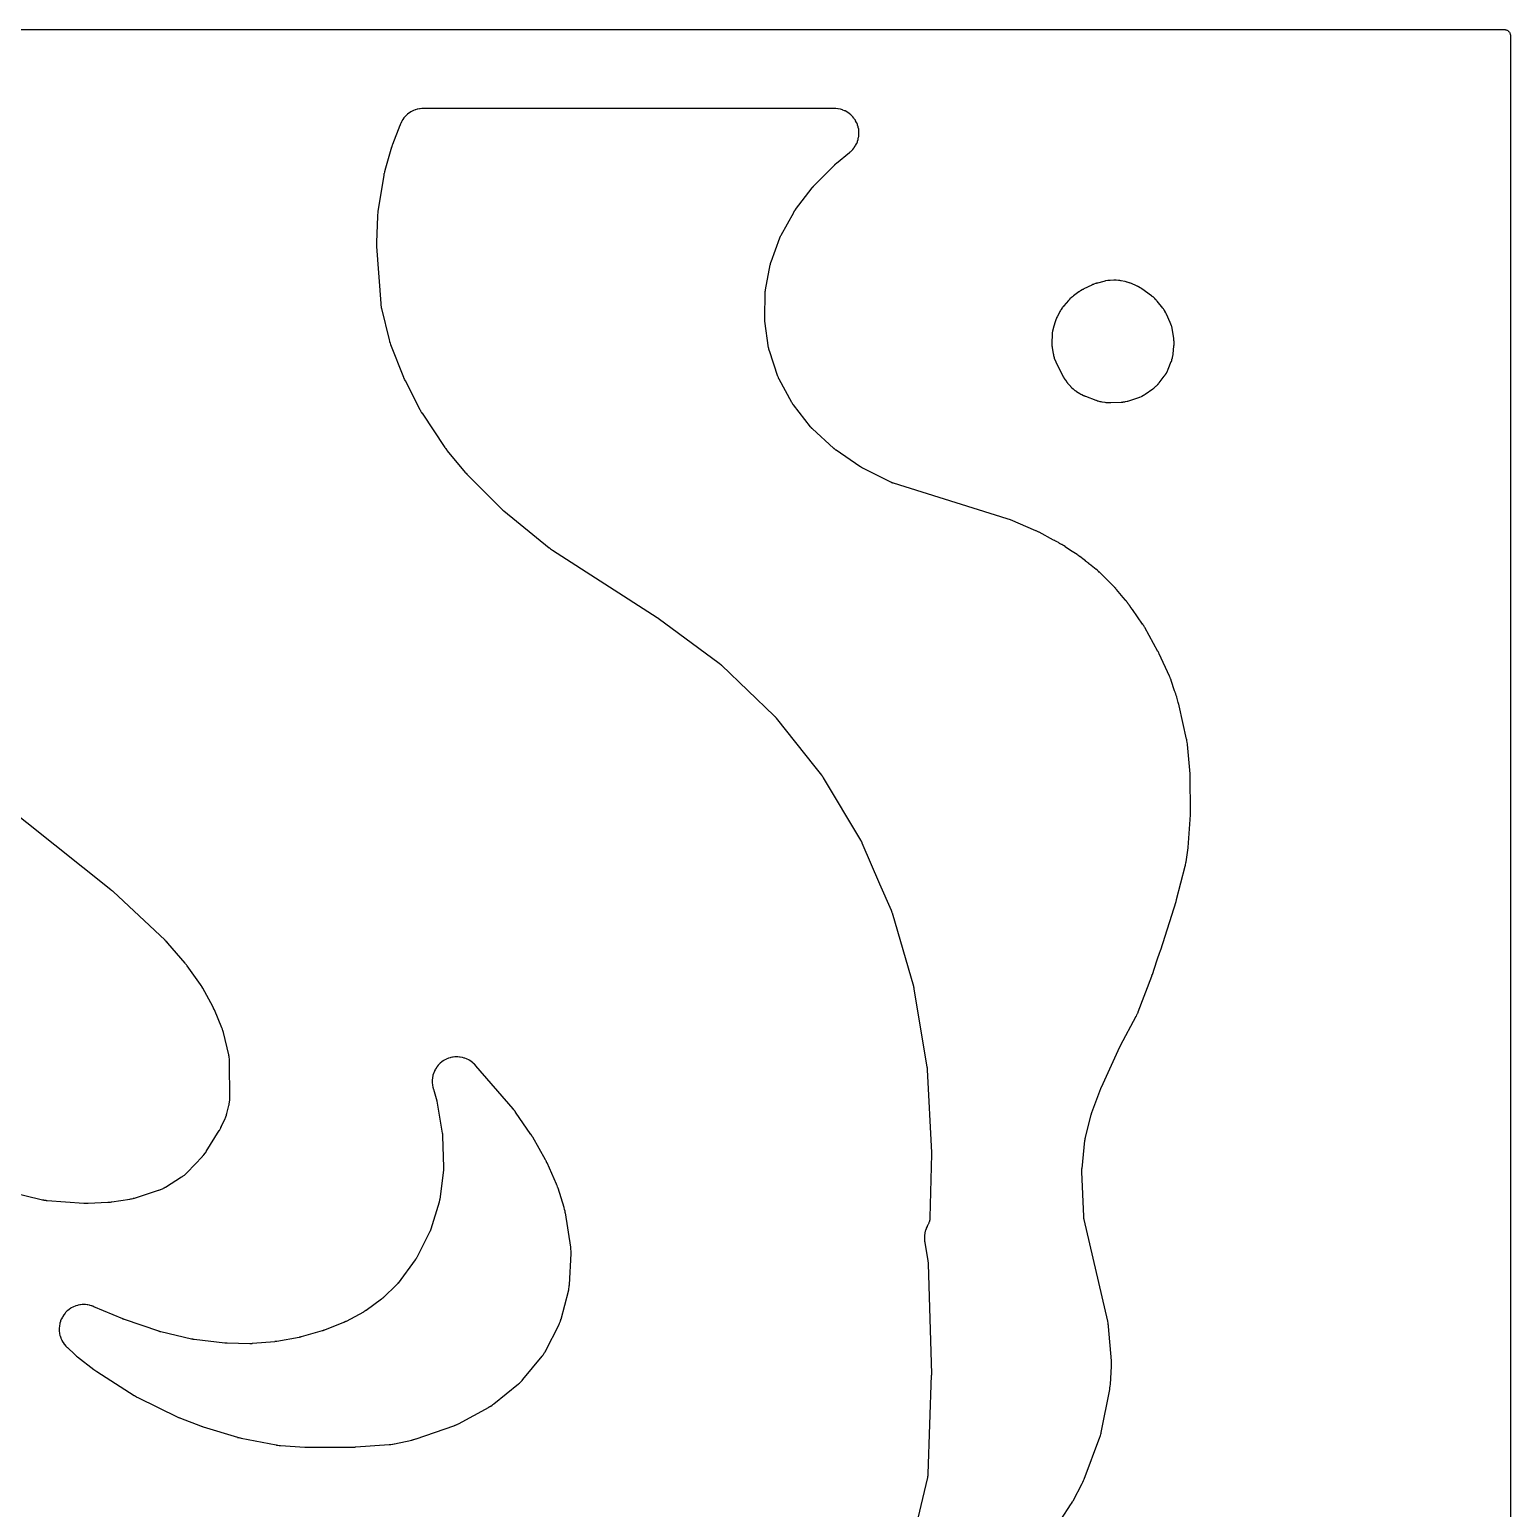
# Model space of a CAD drawing. Header units: millimetres. Extents: x 0 to 300, y 0 to 300.
# Drawn here: x 149.7 to 300, y 150 to 300.1 of the extents above; entities that cross this region are included whole.
import ezdxf

# ---------------------------------------------------------------- set-up
doc = ezdxf.new("R2010")
doc.units = ezdxf.units.MM
doc.layers.add('CUT', color=7, linetype='CONTINUOUS')

msp = doc.modelspace()

# ---------------------------------------------------------------- linework, layer by layer
at = {"layer": 'CUT'}
for points in [[(1.4375, 300.0625), (298.5266, 300.0625), (299.4119, 300.0625), (299.4853, 300.0589), (299.5435, 300.0503), (299.6005, 300.036), (299.6559, 300.0162), (299.7091, 299.991), (299.7595, 299.9608), (299.8068, 299.9257), (299.8503, 299.8863), (299.8898, 299.8427), (299.9249, 299.7954), (299.9551, 299.745), (299.9802, 299.6918), (300.0001, 299.6365), (300.0143, 299.5794), (300.023, 299.5212), (300.0266, 299.4478), (300.0266, 298.5625), (300.0266, 1.4375)], [(254.3849, 148.8399), (255.4506, 150.4505), (255.4584, 150.4626), (255.5081, 150.5418), (255.5156, 150.5541), (255.5756, 150.655), (255.5828, 150.6674), (255.6287, 150.7489), (255.6356, 150.7615), (256.5703, 152.5196), (256.5792, 152.537), (256.6352, 152.6512), (256.6435, 152.6689), (256.7091, 152.8144), (256.7168, 152.8324), (256.7653, 152.95), (256.7724, 152.9682), (258.364, 157.2204), (258.3682, 157.2319), (258.3946, 157.3073), (258.3986, 157.3189), (258.4136, 157.3646), (258.4208, 157.3881), (258.4643, 157.5417), (258.4705, 157.5655), (258.4817, 157.6122), (258.4845, 157.6242), (258.5015, 157.7022), (258.504, 157.7143), (259.3605, 162.0672), (259.3641, 162.0873), (259.3852, 162.2182), (259.3882, 162.2384), (259.4091, 162.4036), (259.4113, 162.4239), (259.4235, 162.556), (259.4251, 162.5763), (259.5333, 164.436), (259.5342, 164.4569), (259.5374, 164.5931), (259.5375, 164.6141), (259.5355, 164.7849), (259.5349, 164.8059), (259.5285, 164.942), (259.5272, 164.9629), (259.2415, 168.4558), (259.2393, 168.4777), (259.2224, 168.6197), (259.2194, 168.6415), (259.1917, 168.8186), (259.1879, 168.8403), (259.1607, 168.9806), (259.1561, 169.0022), (256.7638, 179.2984), (256.7615, 179.3087), (256.758, 179.3248), (256.7525, 179.3514), (256.7458, 179.3872), (256.7404, 179.4191), (256.7365, 179.4444), (256.7344, 179.4589), (256.7337, 179.4643), (256.73, 179.4959), (256.723, 179.5662), (256.7198, 179.6084), (256.7191, 179.6227), (256.7186, 179.6333), (256.5377, 184.1582), (256.5372, 184.1744), (256.5364, 184.2123), (256.5361, 184.2285), (256.5361, 184.2483), (256.5362, 184.2646), (256.5367, 184.3025), (256.5371, 184.3187), (256.5377, 184.3373), (256.5383, 184.3535), (256.5402, 184.3914), (256.5412, 184.4076), (256.5426, 184.4273), (256.5438, 184.4435), (256.5471, 184.4813), (256.5486, 184.4975), (256.8468, 187.3429), (256.8487, 187.3591), (256.8533, 187.3968), (256.8554, 187.4129), (256.8582, 187.4326), (256.8607, 187.4487), (256.8667, 187.4862), (256.8694, 187.5022), (256.8727, 187.5206), (256.8757, 187.5366), (256.883, 187.5738), (256.8863, 187.5898), (256.8905, 187.6092), (256.8941, 187.625), (256.9028, 187.662), (256.9067, 187.6778), (257.4783, 189.925), (257.4814, 189.9367), (257.4887, 189.9638), (257.4919, 189.9754), (257.4959, 189.9896), (257.4992, 190.0011), (257.5073, 190.0281), (257.5108, 190.0396), (257.5149, 190.0528), (257.5186, 190.0643), (257.5273, 190.091), (257.5311, 190.1024), (257.5359, 190.1164), (257.5399, 190.1277), (257.5493, 190.1542), (257.5534, 190.1655), (258.4575, 192.5953), (258.4599, 192.6017), (258.4656, 192.6168), (258.4681, 192.6232), (258.4741, 192.6386), (258.4772, 192.6464), (258.4837, 192.6625), (258.4871, 192.6709), (258.4904, 192.6787), (258.4981, 192.697), (258.5014, 192.7048), (258.5031, 192.7087), (258.5072, 192.7179), (258.5167, 192.7393), (258.5209, 192.7485), (260.4027, 196.8366), (260.405, 196.8415), (260.4103, 196.8529), (260.4125, 196.8575), (260.4179, 196.869), (260.4208, 196.875), (260.4276, 196.8889), (260.4305, 196.8949), (260.4339, 196.9017), (260.4368, 196.9077), (260.4438, 196.9216), (260.4464, 196.9267), (260.4522, 196.9379), (260.4605, 196.9537), (260.4641, 196.9607), (262.0547, 199.9388), (262.0636, 199.9561), (262.1193, 200.069), (262.1276, 200.0865), (262.1929, 200.2304), (262.2006, 200.2482), (262.2489, 200.3646), (262.2561, 200.3826), (263.6291, 204.0153), (263.6314, 204.0216), (263.6473, 204.0652), (263.6498, 204.072), (263.669, 204.1266), (263.6713, 204.1333), (263.686, 204.1766), (263.6883, 204.1837), (264.1414, 205.5786), (264.4938, 206.5492), (264.4958, 206.5547), (264.5093, 206.5931), (264.5114, 206.599), (264.5277, 206.647), (264.5297, 206.6529), (264.5422, 206.691), (264.5442, 206.6972), (266.0934, 211.5857), (266.0957, 211.5931), (266.1113, 211.6446), (266.1136, 211.6526), (266.1322, 211.7172), (266.1344, 211.725), (266.1484, 211.7763), (266.1506, 211.7847), (267.0207, 215.1637), (267.0209, 215.1642), (267.0343, 215.2164), (267.0381, 215.232), (267.0614, 215.3336), (267.0648, 215.3492), (267.0906, 215.4774), (267.0935, 215.4932), (267.1113, 215.5958), (267.1139, 215.6116), (267.2859, 216.7884), (267.2874, 216.7991), (267.2969, 216.8736), (267.2983, 216.8851), (267.3083, 216.9782), (267.3094, 216.9895), (267.316, 217.0632), (267.317, 217.0753), (267.5442, 220.3758), (267.5448, 220.3865), (267.5486, 220.4609), (267.5491, 220.4724), (267.552, 220.5652), (267.5523, 220.5765), (267.5532, 220.6499), (267.5532, 220.6619), (267.553, 220.6893), (267.5533, 220.7019), (267.5533, 220.7168), (267.5278, 224.2233), (267.5276, 224.2353), (267.5255, 224.3136), (267.525, 224.3256), (267.5203, 224.4238), (267.5196, 224.4359), (267.5144, 224.514), (267.5134, 224.526), (267.2508, 227.517), (267.2485, 227.5383), (267.2419, 227.5919), (267.2416, 227.5945), (267.2261, 227.7216), (267.2234, 227.7411), (267.1988, 227.8998), (267.1955, 227.9192), (267.1717, 228.045), (267.1678, 228.0642), (266.4123, 231.4499), (266.4092, 231.4634), (266.3875, 231.5508), (266.384, 231.5642), (266.3543, 231.6733), (266.3506, 231.6867), (266.3249, 231.773), (266.3208, 231.7862), (266.1955, 232.175), (266.1595, 232.3279), (266.1566, 232.3398), (266.1368, 232.417), (266.1336, 232.4289), (266.1207, 232.4751), (266.1136, 232.4986), (266.0646, 232.6502), (266.0566, 232.6734), (266.04, 232.7184), (266.0356, 232.7299), (266.0065, 232.8041), (266.0019, 232.8155), (265.9445, 232.9533), (265.5987, 234.0258), (265.5928, 234.043), (265.5531, 234.1545), (265.5468, 234.1715), (265.4927, 234.3098), (265.4858, 234.3267), (265.4394, 234.4355), (265.432, 234.4522), (264.3823, 236.7213), (264.3779, 236.7307), (264.3464, 236.7956), (264.3415, 236.8056), (264.3008, 236.8859), (264.2958, 236.8956), (264.2625, 236.9584), (264.2569, 236.9687), (262.9094, 239.3962), (262.9014, 239.41), (262.8488, 239.4992), (262.8405, 239.5128), (262.7714, 239.623), (262.7628, 239.6364), (262.7055, 239.7227), (262.6965, 239.7358), (261.6577, 241.2125), (261.6346, 241.2502), (261.6236, 241.2675), (261.5505, 241.3786), (261.5389, 241.3955), (261.4424, 241.5317), (261.4302, 241.5482), (261.3496, 241.654), (261.3369, 241.6701), (261.3283, 241.6807), (261.2419, 241.8036), (261.2315, 241.8178), (261.1629, 241.9095), (261.1522, 241.9234), (261.0627, 242.0359), (261.0516, 242.0495), (260.9777, 242.137), (260.9661, 242.1503), (260.7225, 242.4223), (260.052, 243.243), (260.0424, 243.2545), (259.9791, 243.3282), (259.9692, 243.3394), (259.8874, 243.4299), (259.8773, 243.4409), (259.8103, 243.5113), (259.7999, 243.522), (258.3515, 244.9726), (258.3381, 244.9856), (258.2497, 245.0688), (258.2359, 245.0814), (258.1217, 245.1823), (258.1076, 245.1945), (258.0141, 245.272), (257.9996, 245.2837), (257.296, 245.8316), (257.2563, 245.8672), (257.2428, 245.879), (257.1535, 245.9544), (257.1396, 245.9658), (257.0248, 246.057), (257.0106, 246.068), (256.917, 246.1379), (256.9024, 246.1484), (256.7684, 246.2424), (256.3155, 246.5951), (256.3048, 246.6032), (256.2351, 246.655), (256.2243, 246.6628), (256.1354, 246.7259), (256.1244, 246.7335), (256.0525, 246.7822), (256.0414, 246.7895), (255.3827, 247.2141), (254.8467, 247.59), (254.8323, 247.5997), (254.7382, 247.6618), (254.7235, 247.6711), (254.6032, 247.7455), (254.5883, 247.7544), (254.4907, 247.8109), (254.4755, 247.8194), (254.2766, 247.927), (254.2318, 247.9559), (254.2143, 247.9668), (254.099, 248.0356), (254.0811, 248.0459), (253.9335, 248.1272), (253.9153, 248.1368), (253.7955, 248.1975), (253.7769, 248.2066), (253.6563, 248.2626), (252.1926, 249.0544), (252.18, 249.061), (252.0977, 249.103), (252.0849, 249.1093), (251.9803, 249.1597), (251.9675, 249.1657), (251.8832, 249.2038), (251.8702, 249.2095), (249.2935, 250.302), (249.2798, 250.3076), (249.1902, 250.343), (249.1764, 250.3483), (249.063, 250.3899), (249.049, 250.3948), (248.9579, 250.4258), (248.9438, 250.4303), (237.4176, 254.0248), (237.4089, 254.0275), (237.3954, 254.0319), (237.3732, 254.0394), (237.3436, 254.0498), (237.3175, 254.0595), (237.2968, 254.0675), (237.285, 254.0721), (237.2807, 254.0739), (237.2554, 254.0845), (237.1996, 254.109), (237.1665, 254.1244), (237.1554, 254.1298), (237.1472, 254.1339), (234.2874, 255.5674), (234.2739, 255.5743), (234.2425, 255.5907), (234.2291, 255.5979), (234.2128, 255.6067), (234.1995, 255.6141), (234.1687, 255.6316), (234.1555, 255.6392), (234.1405, 255.648), (234.1275, 255.6558), (234.0973, 255.6743), (234.0844, 255.6823), (234.0688, 255.6923), (234.056, 255.7005), (234.0264, 255.72), (234.0138, 255.7285), (231.5824, 257.3908), (231.5694, 257.3999), (231.5392, 257.4213), (231.5263, 257.4306), (231.5107, 257.4421), (231.498, 257.4516), (231.4686, 257.4741), (231.4561, 257.4838), (231.4419, 257.4951), (231.4295, 257.5051), (231.4009, 257.5286), (231.3887, 257.5388), (231.374, 257.5513), (231.362, 257.5617), (231.3343, 257.5862), (231.3225, 257.5968), (229.1946, 259.5426), (229.1877, 259.5489), (229.1772, 259.5588), (229.1599, 259.5753), (229.1371, 259.5978), (229.1171, 259.6181), (229.1016, 259.6344), (229.0927, 259.6438), (229.0895, 259.6474), (229.0708, 259.6682), (229.03, 259.7151), (229.0061, 259.7437), (228.9982, 259.7535), (228.9924, 259.7608), (227.2504, 261.9853), (227.2446, 261.9927), (227.2357, 262.0043), (227.2214, 262.0236), (227.2024, 262.0497), (227.186, 262.0732), (227.1732, 262.092), (227.166, 262.1029), (227.1633, 262.1069), (227.1482, 262.1307), (227.1155, 262.1841), (227.0966, 262.2165), (227.0904, 262.2276), (227.0859, 262.2359), (225.8104, 264.5849), (225.8057, 264.5935), (225.7986, 264.607), (225.7872, 264.6294), (225.7722, 264.6597), (225.7594, 264.6868), (225.7496, 264.7085), (225.744, 264.7209), (225.742, 264.7256), (225.7307, 264.7528), (225.7066, 264.8137), (225.6929, 264.8505), (225.6886, 264.8631), (225.6854, 264.8724), (224.8204, 267.4582), (224.8172, 267.468), (224.8122, 267.4832), (224.8045, 267.5085), (224.7946, 267.5426), (224.7864, 267.573), (224.7803, 267.5972), (224.7769, 267.6111), (224.7757, 267.6163), (224.7691, 267.6465), (224.7557, 267.714), (224.7485, 267.7547), (224.7465, 267.7685), (224.745, 267.7787), (224.367, 270.4726), (224.3661, 270.4797), (224.3639, 270.4965), (224.3635, 270.4996), (224.3599, 270.5321), (224.3539, 270.5974), (224.3522, 270.6199), (224.3509, 270.6511), (224.3492, 270.734), (224.3491, 270.7696), (224.398, 273.3668), (224.3982, 273.3764), (224.3987, 273.3915), (224.3997, 273.4162), (224.4016, 273.4488), (224.4037, 273.4778), (224.4058, 273.5011), (224.4071, 273.5143), (224.4076, 273.5192), (224.411, 273.5478), (224.4197, 273.6111), (224.4257, 273.649), (224.428, 273.6618), (224.4298, 273.6712), (224.9149, 276.2021), (224.9163, 276.2092), (224.9196, 276.2257), (224.9202, 276.2288), (224.9274, 276.2607), (224.9428, 276.3244), (224.9484, 276.3462), (224.9573, 276.3762), (224.9824, 276.4551), (224.9938, 276.4887), (225.8782, 278.9309), (225.8808, 278.9378), (225.8868, 278.9539), (225.8879, 278.9569), (225.9, 278.9875), (225.9256, 279.0487), (225.9347, 279.0695), (225.9483, 279.098), (225.9861, 279.1728), (226.0029, 279.2045), (227.2848, 281.5101), (227.2928, 281.5243), (227.3119, 281.5573), (227.3202, 281.5713), (227.3304, 281.5881), (227.3389, 281.6018), (227.359, 281.6338), (227.3677, 281.6474), (227.3779, 281.663), (227.3869, 281.6765), (227.4082, 281.7078), (227.4175, 281.7211), (227.4289, 281.7372), (227.4384, 281.7504), (227.4608, 281.7809), (227.4705, 281.7939), (229.1534, 283.9996), (229.1623, 284.011), (229.1831, 284.0374), (229.1921, 284.0487), (229.2033, 284.0623), (229.2125, 284.0734), (229.2341, 284.0992), (229.2435, 284.1101), (229.2544, 284.1226), (229.2639, 284.1334), (229.2864, 284.1585), (229.2962, 284.1691), (229.3081, 284.182), (229.318, 284.1925), (229.3413, 284.2168), (229.3514, 284.2272), (231.4476, 286.3461), (231.4562, 286.3546), (231.4762, 286.3743), (231.4849, 286.3827), (231.4955, 286.3929), (231.5043, 286.4012), (231.5249, 286.4204), (231.5338, 286.4286), (231.5441, 286.4379), (231.5531, 286.446), (231.5742, 286.4646), (231.5833, 286.4726), (231.5944, 286.4822), (231.6036, 286.49), (231.6252, 286.5081), (231.6345, 286.5157), (232.9456, 287.5835), (232.9569, 287.593), (233.0297, 287.6553), (233.0408, 287.665), (233.0836, 287.7035), (233.105, 287.7238), (233.2392, 287.857), (233.2789, 287.9005), (233.3977, 288.0442), (233.433, 288.0915), (233.5371, 288.2461), (233.5676, 288.2966), (233.656, 288.4608), (233.6813, 288.514), (233.7532, 288.686), (233.7732, 288.7415), (233.8278, 288.9197), (233.8423, 288.9769), (233.8792, 289.1597), (233.888, 289.218), (233.9067, 289.4035), (233.9098, 289.4624), (233.9102, 289.6488), (233.9075, 289.7077), (233.8896, 289.8933), (233.8811, 289.9516), (233.8451, 290.1345), (233.8309, 290.1918), (233.7771, 290.3703), (233.7574, 290.4258), (233.6863, 290.5982), (233.6612, 290.6516), (233.5736, 290.8161), (233.5433, 290.8668), (233.44, 291.0219), (233.4049, 291.0693), (233.2869, 291.2136), (233.2473, 291.2574), (233.1156, 291.3893), (233.072, 291.429), (232.928, 291.5474), (232.8807, 291.5826), (232.7258, 291.6863), (232.6752, 291.7167), (232.5108, 291.8047), (232.4576, 291.8299), (232.2854, 291.9014), (232.2298, 291.9213), (232.0515, 291.9755), (231.9943, 291.9898), (231.8114, 292.0262), (231.7531, 292.0349), (231.565, 292.0535), (231.5356, 292.0556), (231.4781, 292.0585), (231.4633, 292.059), (231.3675, 292.0614), (231.3528, 292.0615), (189.7582, 292.0615), (189.744, 292.0614), (189.652, 292.0592), (189.6378, 292.0587), (189.5826, 292.0561), (189.5543, 292.0541), (189.3736, 292.037), (189.3175, 292.029), (189.1416, 291.9953), (189.0865, 291.9821), (188.9146, 291.932), (188.861, 291.9137), (188.6946, 291.8476), (188.643, 291.8243), (188.4835, 291.7428), (188.4343, 291.7147), (188.2832, 291.6186), (188.2369, 291.5859), (188.0956, 291.476), (188.0525, 291.4392), (187.9222, 291.3164), (187.8828, 291.2756), (187.7646, 291.1411), (187.7293, 291.0968), (187.6243, 290.9518), (187.5933, 290.9044), (187.5024, 290.75), (187.476, 290.6999), (187.3991, 290.5355), (187.3877, 290.5095), (187.3653, 290.455), (187.3608, 290.4438), (187.3324, 290.3707), (187.3282, 290.3594), (187.3241, 290.3482), (187.3214, 290.3409), (187.315, 290.324), (187.3123, 290.3168), (186.5799, 288.4137), (186.5759, 288.4032), (186.5491, 288.3293), (186.5451, 288.3179), (186.5135, 288.2252), (186.5098, 288.214), (186.4863, 288.1402), (186.4825, 288.1281), (185.7842, 285.766), (185.779, 285.7473), (185.7473, 285.6259), (185.7427, 285.6071), (185.7079, 285.4536), (185.7039, 285.4347), (185.6801, 285.3114), (185.6768, 285.2924), (185.0873, 281.608), (185.0847, 281.5898), (185.0694, 281.4713), (185.0673, 281.453), (185.0528, 281.3038), (185.0513, 281.2855), (185.0433, 281.1662), (185.0424, 281.1479), (184.9456, 278.4662), (184.9453, 278.45), (184.9443, 278.3451), (184.9444, 278.329), (184.9467, 278.1973), (184.9472, 278.1812), (184.9519, 278.0764), (184.9528, 278.0603), (185.3675, 272.276), (185.3686, 272.2636), (185.3761, 272.1827), (185.3773, 272.1702), (185.3829, 272.1217), (185.3862, 272.0969), (185.4113, 271.9364), (185.4156, 271.9118), (185.4252, 271.8639), (185.4277, 271.8516), (185.4453, 271.7723), (185.4481, 271.7601), (186.2176, 268.592), (186.2228, 268.5719), (186.2593, 268.4418), (186.2652, 268.4218), (186.3165, 268.2602), (186.3232, 268.2405), (186.3686, 268.1132), (186.3759, 268.0938), (187.6857, 264.7849), (187.6912, 264.7715), (187.7282, 264.6844), (187.734, 264.6711), (187.783, 264.5629), (187.7892, 264.5497), (187.8303, 264.4645), (187.8368, 264.4515), (189.3512, 261.4993), (189.3592, 261.4842), (189.4128, 261.3868), (189.4212, 261.3719), (189.4919, 261.2516), (189.5007, 261.237), (189.5597, 261.1428), (189.569, 261.1284), (191.8867, 257.6519), (191.8957, 257.6389), (191.9551, 257.5547), (191.9644, 257.5419), (192.0417, 257.4382), (192.0513, 257.4256), (192.1151, 257.3447), (192.125, 257.3324), (193.9559, 255.1307), (193.9648, 255.1202), (194.0235, 255.0528), (194.0327, 255.0425), (194.1083, 254.9596), (194.1177, 254.9495), (194.1795, 254.8849), (194.1891, 254.8751), (197.5822, 251.482), (197.5932, 251.4713), (197.6655, 251.4026), (197.6767, 251.3922), (197.7697, 251.3083), (197.7812, 251.2982), (197.857, 251.2332), (197.8687, 251.2234), (202.4747, 247.4754), (202.4878, 247.465), (202.5741, 247.3987), (202.5876, 247.3886), (202.6982, 247.3084), (202.7119, 247.2988), (202.8018, 247.2374), (202.8157, 247.2281), (213.419, 240.4111), (213.424, 240.4078), (213.4356, 240.4003), (213.4406, 240.397), (213.4525, 240.3892), (213.4585, 240.3851), (213.4727, 240.3756), (213.4787, 240.3715), (213.4857, 240.3667), (213.4917, 240.3626), (213.5057, 240.3528), (213.5117, 240.3486), (213.5147, 240.3464), (213.5217, 240.3414), (213.5381, 240.3295), (213.5451, 240.3244), (219.719, 235.7626), (219.7305, 235.7539), (219.7574, 235.7334), (219.7688, 235.7245), (219.7826, 235.7136), (219.7938, 235.7046), (219.8199, 235.6833), (219.831, 235.6741), (219.8437, 235.6634), (219.8547, 235.654), (219.8801, 235.6318), (219.8909, 235.6222), (219.904, 235.6105), (219.9147, 235.6007), (219.9394, 235.5778), (219.9499, 235.5678), (225.3081, 230.4258), (225.3191, 230.4152), (225.3444, 230.3901), (225.3551, 230.3792), (225.3681, 230.3659), (225.3786, 230.3549), (225.4031, 230.3289), (225.4134, 230.3177), (225.4252, 230.3048), (225.4354, 230.2934), (225.4589, 230.2666), (225.4689, 230.2551), (225.481, 230.2409), (225.4907, 230.2291), (225.5133, 230.2016), (225.5229, 230.1897), (229.4413, 225.2465), (230.1104, 224.4024), (230.1195, 224.3908), (230.1404, 224.3634), (230.1493, 224.3515), (230.1601, 224.337), (230.1688, 224.3251), (230.1889, 224.297), (230.1974, 224.2849), (230.207, 224.271), (230.2153, 224.2587), (230.2345, 224.23), (230.2426, 224.2176), (230.2523, 224.2025), (230.2602, 224.19), (230.2784, 224.1606), (230.2861, 224.148), (234.0763, 217.8074), (234.0837, 217.7948), (234.1008, 217.7651), (234.1081, 217.7523), (234.1168, 217.7366), (234.1238, 217.7237), (234.1399, 217.6934), (234.1467, 217.6804), (234.1544, 217.6654), (234.161, 217.6523), (234.1761, 217.6215), (234.1825, 217.6083), (234.1902, 217.592), (234.1963, 217.5787), (234.2104, 217.5475), (234.2164, 217.534), (236.0119, 213.3818), (237.173, 210.6968), (237.1785, 210.6838), (237.1911, 210.6535), (237.1964, 210.6404), (237.2027, 210.6244), (237.2078, 210.6113), (237.2194, 210.5805), (237.2243, 210.5673), (237.2297, 210.5521), (237.2344, 210.5388), (237.245, 210.5077), (237.2495, 210.4943), (237.2548, 210.478), (237.2591, 210.4646), (237.2687, 210.4332), (237.2728, 210.4197), (239.4346, 202.9833), (239.4383, 202.9705), (239.4465, 202.9405), (239.4499, 202.9277), (239.454, 202.912), (239.4572, 202.8991), (239.4646, 202.8689), (239.4676, 202.8559), (239.471, 202.841), (239.4739, 202.828), (239.4803, 202.7976), (239.483, 202.7846), (239.4861, 202.7687), (239.4886, 202.7556), (239.4941, 202.7251), (239.4964, 202.7119), (240.8133, 194.7845), (240.8153, 194.7718), (240.8198, 194.7424), (240.8216, 194.7297), (240.8238, 194.7143), (240.8254, 194.7016), (240.829, 194.672), (240.8305, 194.6594), (240.8321, 194.6448), (240.8334, 194.632), (240.8361, 194.6024), (240.8373, 194.5896), (240.8385, 194.5741), (240.8394, 194.5614), (240.8414, 194.5316), (240.8421, 194.5189), (241.2714, 186.1214), (241.2717, 186.1145), (241.2724, 186.0983), (241.2727, 186.0913), (241.2733, 186.0747), (241.2735, 186.0662), (241.274, 186.0463), (241.2742, 186.0377), (241.2744, 186.0279), (241.2745, 186.0193), (241.2746, 185.9994), (241.2747, 185.9908), (241.2746, 185.9865), (241.2746, 185.9763), (241.2742, 185.9527), (241.274, 185.9426), (241.114, 179.5088), (241.1137, 179.4963), (241.1125, 179.4672), (241.112, 179.4556), (241.1089, 179.4148), (241.1015, 179.3399), (241.0897, 179.2586), (241.0794, 179.2048), (241.0603, 179.1249), (241.0451, 179.0723), (241.0187, 178.9945), (240.9988, 178.9436), (240.9655, 178.8685), (240.9318, 178.8011), (240.9126, 178.7648), (240.8741, 178.6959), (240.867, 178.6828), (240.8398, 178.6311), (240.8265, 178.6042), (240.7458, 178.4303), (240.7233, 178.3748), (240.6612, 178.1962), (240.6444, 178.1388), (240.6003, 177.9549), (240.5893, 177.896), (240.5638, 177.7086), (240.5587, 177.649), (240.552, 177.46), (240.5529, 177.4002), (240.5652, 177.2088), (240.5679, 177.179), (240.5745, 177.121), (240.5764, 177.1061), (240.5899, 177.0098), (240.5921, 176.995), (240.9, 175.1347), (240.9024, 175.1197), (240.9076, 175.0847), (240.9097, 175.0696), (240.9121, 175.0513), (240.9139, 175.0362), (240.9179, 175.0011), (240.9195, 174.986), (240.9212, 174.9687), (240.9226, 174.9536), (240.9254, 174.9183), (240.9265, 174.9031), (240.9276, 174.8847), (240.9284, 174.8695), (240.9301, 174.8342), (240.9306, 174.819), (241.256, 163.6622), (241.2562, 163.6563), (241.2565, 163.6426), (241.2566, 163.6368), (241.2568, 163.6227), (241.2569, 163.6155), (241.257, 163.5987), (241.2571, 163.5914), (241.2571, 163.5831), (241.257, 163.5759), (241.2569, 163.559), (241.2568, 163.5517), (241.2567, 163.5481), (241.2566, 163.5395), (241.2561, 163.5195), (241.2558, 163.511), (240.9043, 153.494), (240.9039, 153.483), (240.9031, 153.466), (240.9013, 153.4381), (240.8984, 153.4007), (240.8951, 153.3675), (240.8921, 153.3412), (240.8902, 153.3262), (240.8895, 153.3206), (240.8846, 153.2882), (240.8723, 153.2163), (240.864, 153.1734), (240.8608, 153.159), (240.8584, 153.1484), (239.3937, 146.876)], [(147.3252, 182.2167), (151.0284, 181.3246), (151.0403, 181.3218), (151.1181, 181.3047), (151.1301, 181.3022), (151.1771, 181.2929), (151.2012, 181.2887), (151.3585, 181.2641), (151.3828, 181.2609), (151.4303, 181.2554), (151.4425, 181.2541), (151.5218, 181.2467), (151.534, 181.2457), (155.2317, 180.9751), (155.2493, 180.9741), (155.3642, 180.9691), (155.3819, 180.9686), (155.5261, 180.9665), (155.5438, 180.9666), (155.6587, 180.9683), (155.6764, 180.9689), (157.6621, 181.058), (157.6783, 181.059), (157.7833, 181.0666), (157.7995, 181.0679), (157.9311, 181.081), (157.9472, 181.0828), (158.0517, 181.096), (158.0677, 181.0983), (159.9062, 181.3817), (159.9173, 181.3835), (159.9949, 181.397), (160.0064, 181.3991), (160.057, 181.4089), (160.0813, 181.4141), (160.2321, 181.4499), (160.2552, 181.4558), (160.2952, 181.467), (160.306, 181.4701), (160.3805, 181.4925), (160.3926, 181.4962), (162.8205, 182.2804), (162.8378, 182.2863), (162.9497, 182.3262), (162.9668, 182.3326), (163.0331, 182.3586), (163.0667, 182.3729), (163.282, 182.4728), (163.3147, 182.4892), (163.3774, 182.523), (163.3933, 182.5319), (163.496, 182.5915), (163.5117, 182.6009), (165.1672, 183.6299), (165.1779, 183.6367), (165.2472, 183.6819), (165.2578, 183.6889), (165.299, 183.717), (165.3197, 183.7318), (165.4505, 183.8294), (165.49, 183.8615), (165.6121, 183.9699), (165.6308, 183.9872), (165.6666, 184.0218), (165.6756, 184.0307), (165.7339, 184.0895), (165.7428, 184.0986), (167.2788, 185.7146), (167.2892, 185.7259), (167.3558, 185.7997), (167.3659, 185.8111), (167.4048, 185.8565), (167.4242, 185.8802), (167.5457, 186.0375), (167.5638, 186.0622), (167.5979, 186.1112), (167.6065, 186.1239), (167.6611, 186.207), (167.6693, 186.2199), (168.9885, 188.3429), (168.9984, 188.3595), (169.0613, 188.4682), (169.0706, 188.4851), (169.145, 188.6241), (169.1539, 188.6412), (169.2096, 188.7538), (169.2179, 188.7713), (169.5733, 189.5521), (169.5786, 189.5642), (169.6125, 189.6433), (169.6176, 189.6555), (169.6369, 189.7034), (169.6462, 189.7282), (169.7034, 189.8904), (169.7117, 189.9155), (169.7267, 189.965), (169.7304, 189.9777), (169.7535, 190.0605), (169.757, 190.0733), (169.9602, 190.867), (169.9633, 190.8794), (169.9822, 190.9605), (169.985, 190.973), (169.9953, 191.0219), (170.0001, 191.0471), (170.0271, 191.209), (170.0333, 191.2598), (170.0464, 191.4234), (170.0479, 191.449), (170.0498, 191.499), (170.0502, 191.5118), (170.0515, 191.595), (170.0515, 191.6078), (170.0315, 195.3288), (170.0311, 195.346), (170.0273, 195.4578), (170.0265, 195.4749), (170.0223, 195.5419), (170.0191, 195.5762), (169.9924, 195.798), (169.9873, 195.832), (169.9754, 195.8981), (169.9721, 195.915), (169.9492, 196.0244), (169.9455, 196.0412), (169.4066, 198.2938), (169.4037, 198.3057), (169.3836, 198.3826), (169.3804, 198.3944), (169.3674, 198.4405), (169.3602, 198.4639), (169.3108, 198.615), (169.3027, 198.6381), (169.2859, 198.6829), (169.2815, 198.6943), (169.2522, 198.7683), (169.2476, 198.7796), (168.4847, 200.5942), (168.4787, 200.608), (168.4384, 200.6976), (168.432, 200.7113), (168.3785, 200.8224), (168.3718, 200.8359), (168.327, 200.9233), (168.32, 200.9367), (167.3128, 202.7859), (167.3037, 202.8019), (167.2431, 202.9056), (167.2335, 202.9214), (167.1534, 203.049), (167.1433, 203.0645), (167.0764, 203.1642), (167.0659, 203.1794), (165.7129, 205.0669), (165.7052, 205.0774), (165.6543, 205.1452), (165.6464, 205.1555), (165.5807, 205.2392), (165.5726, 205.2494), (165.5188, 205.3149), (165.5104, 205.3249), (163.7692, 207.3553), (163.7583, 207.3677), (163.6863, 207.4472), (163.675, 207.4593), (163.5818, 207.5566), (163.5702, 207.5683), (163.4939, 207.6438), (163.482, 207.6552), (158.2102, 212.5847), (158.2019, 212.5924), (158.1436, 212.6448), (158.1345, 212.6528), (158.0606, 212.7168), (158.0516, 212.7244), (157.9921, 212.7738), (157.9823, 212.7818), (140.8869, 226.382)]]:
    msp.add_lwpolyline(points, dxfattribs=at)
for points in [[(253.5001, 267.9806), (253.5026, 267.9506), (253.509, 267.8923), (253.5108, 267.8773), (253.5239, 267.7805), (253.5261, 267.7656), (253.6179, 267.194), (253.6205, 267.179), (253.6387, 267.0816), (253.6417, 267.0666), (253.6541, 267.0084), (253.6612, 266.9788), (253.7116, 266.79), (253.7303, 266.732), (253.7996, 266.5493), (253.8112, 266.521), (253.8351, 266.4665), (253.8414, 266.4526), (253.8835, 266.3629), (253.8901, 266.3492), (254.6502, 264.8311), (254.6562, 264.8194), (254.6961, 264.7439), (254.7024, 264.7324), (254.7274, 264.6875), (254.7407, 264.6649), (254.829, 264.5214), (254.8584, 264.4779), (254.9589, 264.3427), (254.9751, 264.322), (255.0075, 264.2822), (255.0159, 264.2721), (255.0712, 264.2071), (255.0799, 264.1971), (255.3689, 263.8722), (255.3784, 263.8618), (255.4409, 263.7948), (255.4506, 263.7846), (255.4891, 263.7452), (255.5093, 263.7256), (255.6414, 263.6024), (255.6844, 263.566), (255.8276, 263.4559), (255.8503, 263.4392), (255.8955, 263.4077), (255.9071, 263.3998), (255.9835, 263.3492), (255.9953, 263.3415), (256.3245, 263.1342), (256.3375, 263.1263), (256.4225, 263.0757), (256.4357, 263.0681), (256.4875, 263.0391), (256.5144, 263.0249), (256.6915, 262.937), (256.7191, 262.9242), (256.7736, 262.9005), (256.7876, 262.8946), (256.8793, 262.8575), (256.8935, 262.852), (257.9597, 262.4519), (257.9743, 262.4466), (258.069, 262.4138), (258.0836, 262.409), (258.141, 262.3907), (258.1706, 262.3822), (258.3644, 262.3314), (258.3945, 262.3243), (258.4534, 262.3121), (258.4686, 262.3091), (258.5672, 262.2913), (258.5824, 262.2887), (258.8555, 262.2465), (258.8701, 262.2444), (258.9653, 262.2321), (258.9799, 262.2304), (259.0373, 262.2244), (259.0667, 262.2221), (259.2582, 262.2115), (259.2877, 262.2106), (259.3453, 262.2103), (259.3601, 262.2104), (259.456, 262.2122), (259.4708, 262.2127), (260.5238, 262.2585), (260.5376, 262.2592), (260.6269, 262.2652), (260.6406, 262.2662), (260.6942, 262.271), (260.7216, 262.2741), (260.8966, 262.2979), (260.9508, 262.3079), (261.1228, 262.3476), (261.1495, 262.3545), (261.2013, 262.369), (261.2145, 262.3728), (261.3002, 262.399), (261.3133, 262.4031), (262.2149, 262.7009), (262.2286, 262.7056), (262.3171, 262.7372), (262.3307, 262.7423), (262.3834, 262.7625), (262.4102, 262.7736), (262.5798, 262.8484), (262.6316, 262.8743), (262.7932, 262.9651), (262.8181, 262.9799), (262.866, 263.0099), (262.8781, 263.0177), (262.9565, 263.0696), (262.9685, 263.0777), (263.7376, 263.6133), (263.7497, 263.622), (263.8282, 263.6796), (263.8401, 263.6886), (263.8864, 263.7244), (263.9096, 263.7433), (264.0553, 263.8681), (264.0988, 263.9092), (264.2314, 264.0479), (264.2515, 264.0701), (264.2898, 264.1143), (264.2994, 264.1258), (264.3612, 264.2009), (264.3706, 264.2126), (264.8946, 264.8836), (264.9033, 264.895), (264.959, 264.97), (264.9674, 264.9816), (264.9998, 265.0275), (265.0158, 265.0513), (265.1148, 265.2067), (265.1433, 265.2565), (265.2269, 265.4206), (265.2393, 265.4465), (265.2624, 265.4977), (265.2682, 265.5109), (265.3045, 265.5969), (265.3099, 265.6102), (265.614, 266.3814), (265.619, 266.3945), (265.6503, 266.4797), (265.655, 266.4928), (265.6726, 266.5444), (265.681, 266.5711), (265.7309, 266.743), (265.7439, 266.7972), (265.7776, 266.973), (265.7823, 267.0006), (265.79, 267.0546), (265.7919, 267.0684), (265.8027, 267.1585), (265.8042, 267.1724), (265.8791, 267.9483), (265.8806, 267.9666), (265.8885, 268.0857), (265.8894, 268.104), (265.8919, 268.1755), (265.8921, 268.2123), (265.8858, 268.4506), (265.8838, 268.4873), (265.8775, 268.5586), (265.8756, 268.5769), (265.8616, 268.6954), (265.8592, 268.7136), (265.731, 269.5702), (265.7288, 269.5838), (265.7135, 269.6719), (265.711, 269.6854), (265.7006, 269.7382), (265.6947, 269.765), (265.6528, 269.9363), (265.6372, 269.989), (265.5798, 270.1557), (265.5702, 270.1815), (265.5504, 270.2315), (265.5452, 270.2442), (265.5103, 270.3265), (265.5048, 270.3391), (265.1298, 271.1708), (265.1245, 271.1822), (265.0892, 271.2562), (265.0836, 271.2676), (265.0615, 271.3116), (265.0497, 271.3339), (264.9711, 271.4753), (264.9447, 271.5183), (264.8545, 271.6525), (264.8399, 271.6731), (264.8107, 271.7129), (264.8032, 271.723), (264.7532, 271.788), (264.7454, 271.7979), (264.1822, 272.5002), (264.1734, 272.5108), (264.1158, 272.5795), (264.1068, 272.5899), (264.0711, 272.6304), (264.0524, 272.6506), (263.9296, 272.7779), (263.8895, 272.8157), (263.7555, 272.9311), (263.7342, 272.9486), (263.6917, 272.9819), (263.6808, 272.9903), (263.609, 273.044), (263.5978, 273.0521), (262.6202, 273.7484), (262.6078, 273.757), (262.5266, 273.8118), (262.514, 273.82), (262.4645, 273.8517), (262.4387, 273.8673), (262.2686, 273.9643), (262.242, 273.9786), (262.1895, 274.0052), (262.176, 274.0118), (262.0875, 274.0538), (262.0738, 274.0601), (261.5731, 274.2824), (261.5576, 274.289), (261.4562, 274.3307), (261.4406, 274.3369), (261.379, 274.3602), (261.3472, 274.3712), (261.1383, 274.4371), (261.1058, 274.4463), (261.0421, 274.4625), (261.0257, 274.4665), (260.9188, 274.4905), (260.9022, 274.494), (260.513, 274.5701), (260.4955, 274.5732), (260.3819, 274.592), (260.3643, 274.5946), (260.2958, 274.6038), (260.2606, 274.6075), (260.031, 274.6247), (259.9956, 274.6264), (259.9265, 274.6274), (259.9088, 274.6275), (259.7936, 274.6259), (259.7759, 274.6254), (259.3985, 274.609), (259.3828, 274.6081), (259.2808, 274.601), (259.2651, 274.5997), (259.2039, 274.5938), (259.1727, 274.59), (258.9705, 274.5598), (258.9395, 274.5544), (258.8793, 274.5421), (258.8639, 274.5388), (258.7642, 274.5157), (258.7489, 274.512), (258.1189, 274.349), (258.1049, 274.3452), (258.0136, 274.3192), (257.9996, 274.315), (257.9452, 274.2981), (257.9176, 274.2887), (257.7395, 274.2236), (257.7123, 274.2129), (257.6598, 274.1908), (257.6465, 274.185), (257.56, 274.146), (257.5467, 274.1398), (256.7448, 273.7546), (256.7322, 273.7484), (256.651, 273.7071), (256.6386, 273.7005), (256.5905, 273.6746), (256.5661, 273.6607), (256.4101, 273.5669), (256.3864, 273.5519), (256.3408, 273.5215), (256.3293, 273.5136), (256.2547, 273.4614), (256.2433, 273.4532), (255.6722, 273.0327), (255.6589, 273.0226), (255.5736, 272.9561), (255.5607, 272.9457), (255.5106, 272.9044), (255.4855, 272.8825), (255.3268, 272.7359), (255.3029, 272.7127), (255.2578, 272.6661), (255.2464, 272.654), (255.1733, 272.5743), (255.1622, 272.5618), (254.7043, 272.0337), (254.693, 272.0202), (254.6207, 271.9318), (254.6098, 271.9181), (254.568, 271.8637), (254.5474, 271.8353), (254.4191, 271.6466), (254.4002, 271.617), (254.3651, 271.5582), (254.3563, 271.543), (254.3007, 271.4433), (254.2923, 271.4278), (254.0272, 270.9186), (254.0201, 270.9045), (253.9751, 270.8123), (253.9684, 270.798), (253.9428, 270.742), (253.9305, 270.7129), (253.8554, 270.5221), (253.8446, 270.4924), (253.8251, 270.434), (253.8203, 270.4189), (253.7904, 270.3208), (253.786, 270.3057), (253.6255, 269.7248), (253.6212, 269.7083), (253.5946, 269.6002), (253.5908, 269.5835), (253.5767, 269.5182), (253.5704, 269.4845), (253.536, 269.2648), (253.5317, 269.2308), (253.5251, 269.1644), (253.5237, 269.1473), (253.5159, 269.0363), (253.515, 269.0192), (253.4891, 268.3921), (253.4887, 268.3771), (253.4871, 268.2794), (253.487, 268.2643), (253.4875, 268.2056), (253.4886, 268.1756)], [(152.7677, 167.7944), (152.7777, 167.7355), (152.8188, 167.5512), (152.8347, 167.4937), (152.8939, 167.3144), (152.9155, 167.2587), (152.9922, 167.0861), (153.0192, 167.0329), (153.1127, 166.8688), (153.1448, 166.8185), (153.2542, 166.6646), (153.2911, 166.6177), (153.417, 166.4734), (153.4372, 166.4514), (153.4776, 166.4094), (153.4881, 166.3988), (153.5572, 166.3306), (153.568, 166.3202), (154.3184, 165.6157), (154.3289, 165.6061), (154.398, 165.5442), (154.4087, 165.5348), (154.4973, 165.4593), (154.5082, 165.4501), (154.5802, 165.3917), (154.5914, 165.3828), (156.2699, 164.0833), (156.2807, 164.0752), (156.351, 164.0232), (156.362, 164.0153), (156.4518, 163.9521), (156.4628, 163.9444), (156.5355, 163.8956), (156.5467, 163.8883), (160.3515, 161.4548), (160.3662, 161.4456), (160.4627, 161.3878), (160.4777, 161.3791), (160.6008, 161.31), (160.616, 161.3017), (160.7157, 161.2495), (160.7312, 161.2417), (164.77, 159.2728), (164.7816, 159.2673), (164.8572, 159.2324), (164.8689, 159.2272), (164.9647, 159.1854), (164.9765, 159.1805), (165.0535, 159.1488), (165.0654, 159.1441), (167.087, 158.3642), (167.0966, 158.3606), (167.1637, 158.336), (167.1741, 158.3323), (167.2584, 158.3032), (167.2686, 158.2997), (167.3356, 158.2779), (167.3466, 158.2745), (170.834, 157.2132), (170.8491, 157.2088), (170.9473, 157.1817), (170.9625, 157.1777), (171.0867, 157.1469), (171.102, 157.1433), (171.2015, 157.1214), (171.2168, 157.1182), (174.7595, 156.4338), (174.7776, 156.4306), (174.8951, 156.4116), (174.9132, 156.409), (175.0614, 156.3896), (175.0796, 156.3875), (175.1981, 156.3757), (175.2163, 156.3742), (177.6592, 156.2061), (177.6696, 156.2055), (177.7425, 156.2018), (177.7538, 156.2013), (177.8447, 156.1984), (177.8557, 156.1981), (177.9277, 156.1971), (177.9394, 156.197), (182.5846, 156.2231), (182.594, 156.2232), (182.6592, 156.2246), (182.6693, 156.2249), (182.7506, 156.228), (182.7605, 156.2284), (182.8247, 156.2319), (182.8352, 156.2326), (186.2292, 156.4776), (186.2503, 156.4795), (186.3865, 156.4942), (186.4075, 156.4968), (186.5777, 156.5212), (186.5985, 156.5246), (186.7335, 156.5488), (186.7542, 156.5529), (188.5352, 156.9377), (188.5527, 156.9417), (188.6657, 156.9697), (188.6831, 156.9743), (188.8238, 157.0136), (188.841, 157.0187), (188.9522, 157.0534), (188.9692, 157.059), (192.7814, 158.3743), (192.7932, 158.3785), (192.8698, 158.4067), (192.8815, 158.4112), (192.9272, 158.4291), (192.9503, 158.4387), (193.0995, 158.5046), (193.1222, 158.5153), (193.1662, 158.5369), (193.1774, 158.5426), (193.2498, 158.5802), (193.2609, 158.5861), (196.3726, 160.2843), (196.3844, 160.291), (196.4606, 160.3348), (196.4722, 160.3416), (196.5174, 160.369), (196.5402, 160.3835), (196.6862, 160.4812), (196.7084, 160.4968), (196.7509, 160.5281), (196.7617, 160.5362), (196.8312, 160.5899), (196.8418, 160.5983), (199.3556, 162.6306), (199.3673, 162.6402), (199.442, 162.7038), (199.4534, 162.7138), (199.4973, 162.7531), (199.5193, 162.7738), (199.6587, 162.9118), (199.6796, 162.9336), (199.7194, 162.9772), (199.7294, 162.9885), (199.7938, 163.0626), (199.8035, 163.0741), (201.749, 165.4335), (201.7593, 165.4463), (201.8252, 165.5308), (201.8351, 165.5439), (201.8732, 165.5957), (201.892, 165.6228), (202.0093, 165.8019), (202.0266, 165.8299), (202.0588, 165.8856), (202.0668, 165.8999), (202.1179, 165.9941), (202.1256, 166.0086), (203.4345, 168.5866), (203.4415, 168.6009), (203.4858, 168.694), (203.4924, 168.7084), (203.5174, 168.765), (203.5295, 168.7944), (203.6029, 168.9869), (203.6134, 169.0169), (203.6324, 169.0758), (203.637, 169.091), (203.666, 169.1899), (203.6702, 169.2052), (204.4224, 172.0522), (204.4261, 172.0672), (204.4493, 172.1651), (204.4527, 172.1802), (204.4651, 172.2394), (204.4706, 172.2698), (204.5017, 172.4685), (204.5057, 172.4992), (204.5119, 172.5593), (204.5133, 172.5747), (204.5211, 172.6751), (204.5221, 172.6905), (204.6874, 175.8738), (204.688, 175.8894), (204.6906, 175.9905), (204.6908, 176.0061), (204.6908, 176.0668), (204.69, 176.0979), (204.6795, 176.2999), (204.6771, 176.3309), (204.6708, 176.3913), (204.669, 176.4068), (204.6559, 176.5071), (204.6537, 176.5225), (204.1113, 179.9782), (204.1075, 179.9999), (204.0801, 180.1405), (204.0755, 180.162), (204.0347, 180.3369), (204.0293, 180.3583), (203.9917, 180.4964), (203.9855, 180.5176), (203.368, 182.4955), (203.3625, 182.5122), (203.3253, 182.6202), (203.3193, 182.6367), (203.2686, 182.7709), (203.2622, 182.7872), (203.2187, 182.8929), (203.2117, 182.909), (202.2502, 185.0632), (202.2443, 185.076), (202.205, 185.1589), (202.1988, 185.1716), (202.1469, 185.2744), (202.1404, 185.2869), (202.0972, 185.3678), (202.0904, 185.3802), (200.8053, 187.6567), (200.7984, 187.6686), (200.7529, 187.7452), (200.7457, 187.7569), (200.6863, 187.8517), (200.6789, 187.8632), (200.6299, 187.9376), (200.6222, 187.949), (199.0495, 190.2219), (199.0401, 190.235), (198.9781, 190.3196), (198.9684, 190.3325), (198.8878, 190.4366), (198.8777, 190.4493), (198.8113, 190.5304), (198.8009, 190.5428), (195.0215, 194.9139), (195.0119, 194.9248), (194.9482, 194.9948), (194.9383, 195.0055), (194.8991, 195.0467), (194.8785, 195.0673), (194.7433, 195.1959), (194.6992, 195.234), (194.5542, 195.3474), (194.5066, 195.381), (194.3513, 195.4798), (194.3007, 195.5087), (194.1365, 195.592), (194.0834, 195.6158), (193.9119, 195.6828), (193.8567, 195.7013), (193.6795, 195.7513), (193.6228, 195.7644), (193.4416, 195.7971), (193.3838, 195.8046), (193.2003, 195.8195), (193.1421, 195.8214), (192.9581, 195.8185), (192.8999, 195.8147), (192.717, 195.794), (192.6595, 195.7846), (192.4795, 195.7462), (192.4232, 195.7313), (192.2477, 195.6756), (192.1931, 195.6553), (192.0239, 195.5829), (191.9715, 195.5574), (191.8101, 195.4689), (191.7604, 195.4385), (191.6083, 195.3348), (191.5618, 195.2997), (191.4205, 195.1817), (191.3777, 195.1423), (191.2484, 195.0111), (191.2096, 194.9677), (191.0937, 194.8247), (191.0593, 194.7777), (190.9578, 194.6241), (190.9281, 194.574), (190.842, 194.4113), (190.8173, 194.3586), (190.7473, 194.1883), (190.7278, 194.1334), (190.6747, 193.9571), (190.6606, 193.9006), (190.6249, 193.72), (190.6163, 193.6624), (190.5982, 193.4792), (190.5953, 193.4211), (190.5951, 193.237), (190.5978, 193.1788), (190.6154, 192.9955), (190.6238, 192.9379), (190.6596, 192.7547), (190.6658, 192.7263), (190.6794, 192.671), (190.6831, 192.6569), (190.7079, 192.5656), (190.7119, 192.5516), (190.9983, 191.5914), (191.0021, 191.5785), (191.0106, 191.5482), (191.0142, 191.5353), (191.0184, 191.5194), (191.0218, 191.5063), (191.0294, 191.4759), (191.0326, 191.4628), (191.0361, 191.4477), (191.0391, 191.4346), (191.0458, 191.4039), (191.0485, 191.3907), (191.0518, 191.3746), (191.0544, 191.3614), (191.0602, 191.3305), (191.0625, 191.3173), (191.618, 188.0855), (191.6205, 188.0703), (191.626, 188.0349), (191.6282, 188.0197), (191.6307, 188.0011), (191.6327, 187.9858), (191.6369, 187.9502), (191.6386, 187.9349), (191.6404, 187.9174), (191.6418, 187.9021), (191.6449, 187.8664), (191.646, 187.851), (191.6473, 187.8323), (191.6482, 187.817), (191.65, 187.7812), (191.6507, 187.7658), (191.756, 184.6291), (191.7562, 184.62), (191.7566, 184.6058), (191.7568, 184.5824), (191.7567, 184.5511), (191.7562, 184.5232), (191.7555, 184.5011), (191.755, 184.4885), (191.7547, 184.4838), (191.753, 184.4565), (191.7483, 184.3958), (191.7447, 184.3595), (191.7433, 184.3473), (191.7421, 184.3382), (191.3594, 181.3789), (191.3581, 181.3695), (191.3561, 181.3549), (191.3524, 181.3309), (191.347, 181.2986), (191.3417, 181.2701), (191.3372, 181.2475), (191.3345, 181.2346), (191.3334, 181.2299), (191.327, 181.2021), (191.3116, 181.1406), (191.3016, 181.1039), (191.298, 181.0916), (191.2953, 181.0825), (190.448, 178.3198), (190.4452, 178.3106), (190.4406, 178.2964), (190.4328, 178.2729), (190.4219, 178.2416), (190.4118, 178.214), (190.4033, 178.1922), (190.3984, 178.1798), (190.3966, 178.1752), (190.3853, 178.1486), (190.3594, 178.0897), (190.3431, 178.0548), (190.3373, 178.0431), (190.333, 178.0345), (189.0358, 175.4739), (189.0314, 175.4654), (189.0246, 175.4523), (189.013, 175.4308), (188.9971, 175.4021), (188.9825, 175.3768), (188.9706, 175.357), (188.9638, 175.3457), (188.9612, 175.3415), (188.9457, 175.3174), (188.9105, 175.2643), (188.8888, 175.2329), (188.8812, 175.2225), (188.8755, 175.2148), (187.1325, 172.867), (187.1269, 172.8596), (187.1182, 172.8481), (187.1035, 172.8293), (187.0835, 172.8043), (187.0654, 172.7824), (187.0507, 172.7652), (187.0423, 172.7555), (187.0391, 172.7519), (187.0203, 172.7312), (186.9779, 172.6859), (186.9519, 172.6592), (186.9429, 172.6504), (186.9363, 172.6439), (185.6824, 171.4362), (185.6713, 171.4257), (185.6452, 171.4013), (185.6339, 171.391), (185.62, 171.3785), (185.6086, 171.3684), (185.5817, 171.345), (185.57, 171.3351), (185.5566, 171.3238), (185.5448, 171.314), (185.5171, 171.2916), (185.5051, 171.282), (185.4905, 171.2705), (185.4783, 171.2612), (185.4499, 171.2397), (185.4376, 171.2305), (183.8814, 170.0942), (183.8691, 170.0853), (183.84, 170.0649), (183.8275, 170.0562), (183.8121, 170.0457), (183.7994, 170.0373), (183.7697, 170.0178), (183.7569, 170.0096), (183.7421, 170.0002), (183.7291, 169.9922), (183.6988, 169.9738), (183.6857, 169.9659), (183.6696, 169.9566), (183.6564, 169.949), (183.6254, 169.9316), (183.6121, 169.9242), (181.8533, 168.9742), (181.8416, 168.968), (181.8141, 168.9537), (181.8024, 168.9476), (181.7879, 168.9404), (181.776, 168.9345), (181.7482, 168.921), (181.7362, 168.9153), (181.7224, 168.9089), (181.7104, 168.9034), (181.6822, 168.8907), (181.6701, 168.8854), (181.6552, 168.879), (181.643, 168.8739), (181.6144, 168.862), (181.6022, 168.8571), (179.6566, 168.0857), (179.6461, 168.0816), (179.6216, 168.0722), (179.6111, 168.0683), (179.5982, 168.0635), (179.5876, 168.0597), (179.5629, 168.051), (179.5523, 168.0473), (179.54, 168.0431), (179.5294, 168.0396), (179.5044, 168.0315), (179.4937, 168.028), (179.4806, 168.024), (179.4699, 168.0207), (179.4447, 168.0132), (179.4339, 168.01), (177.3072, 167.4041), (177.2965, 167.4012), (177.2716, 167.3944), (177.2609, 167.3916), (177.2478, 167.3882), (177.2371, 167.3855), (177.212, 167.3793), (177.2013, 167.3768), (177.1889, 167.3739), (177.1781, 167.3714), (177.1529, 167.3659), (177.1421, 167.3636), (177.1288, 167.3609), (177.118, 167.3587), (177.0927, 167.3538), (177.0818, 167.3517), (174.8414, 166.9459), (174.8313, 166.9441), (174.8076, 166.9401), (174.7974, 166.9384), (174.785, 166.9365), (174.7749, 166.9349), (174.7511, 166.9315), (174.7409, 166.93), (174.7292, 166.9285), (174.719, 166.9271), (174.6951, 166.9242), (174.6849, 166.923), (174.6724, 166.9216), (174.6622, 166.9206), (174.6383, 166.9182), (174.628, 166.9172), (172.3414, 166.7161), (172.3291, 166.7151), (172.3004, 166.713), (172.2882, 166.7121), (172.2732, 166.7112), (172.2609, 166.7106), (172.2322, 166.7092), (172.2198, 166.7087), (172.2057, 166.7083), (172.1934, 166.708), (172.1647, 166.7074), (172.1523, 166.7072), (172.1373, 166.7072), (172.125, 166.7072), (172.0963, 166.7074), (172.084, 166.7076), (169.787, 166.7575), (169.7764, 166.7578), (169.7517, 166.7586), (169.7411, 166.7591), (169.7281, 166.7597), (169.7176, 166.7602), (169.6928, 166.7616), (169.6822, 166.7623), (169.6701, 166.7631), (169.6595, 166.7639), (169.6348, 166.7659), (169.6242, 166.7668), (169.6113, 166.768), (169.6008, 166.7691), (169.5762, 166.7716), (169.5656, 166.7728), (166.4302, 167.1383), (166.4176, 167.1399), (166.388, 167.1437), (166.3754, 167.1455), (166.36, 167.1477), (166.3474, 167.1496), (166.318, 167.1543), (166.3054, 167.1565), (166.2909, 167.159), (166.2784, 167.1613), (166.2491, 167.1668), (166.2366, 167.1693), (166.2213, 167.1724), (166.2088, 167.175), (166.1797, 167.1814), (166.1673, 167.1842), (163.0637, 167.9093), (163.0529, 167.9119), (163.0276, 167.9181), (163.0168, 167.9208), (163.0036, 167.9243), (162.9928, 167.9271), (162.9677, 167.934), (162.9569, 167.937), (162.9446, 167.9405), (162.9339, 167.9437), (162.909, 167.9512), (162.8983, 167.9544), (162.8853, 167.9585), (162.8747, 167.9619), (162.8499, 167.97), (162.8393, 167.9736), (159.3623, 169.1594), (159.3561, 169.1616), (159.3416, 169.1666), (159.3354, 169.1688), (159.3206, 169.1741), (159.313, 169.1769), (159.2953, 169.1834), (159.2877, 169.1862), (159.279, 169.1895), (159.2714, 169.1924), (159.2538, 169.1993), (159.2462, 169.2022), (159.2424, 169.2038), (159.2335, 169.2074), (159.2128, 169.2159), (159.204, 169.2196), (156.2663, 170.4636), (156.2525, 170.4692), (156.1623, 170.5048), (156.1484, 170.5101), (156.0936, 170.5302), (156.0653, 170.5397), (155.8824, 170.5965), (155.8246, 170.6113), (155.6396, 170.6491), (155.5806, 170.6581), (155.3927, 170.6774), (155.3331, 170.6805), (155.1443, 170.6809), (155.0846, 170.6781), (154.8967, 170.6597), (154.8376, 170.651), (154.6525, 170.614), (154.5945, 170.5995), (154.414, 170.5443), (154.3578, 170.524), (154.1836, 170.4512), (154.1297, 170.4255), (153.9636, 170.3357), (153.9125, 170.3047), (153.7562, 170.1988), (153.7085, 170.1629), (153.5634, 170.042), (153.5195, 170.0016), (153.3872, 169.8669), (153.3475, 169.8222), (153.2293, 169.675), (153.1942, 169.6267), (153.0912, 169.4685), (153.0611, 169.4169), (152.9743, 169.2492), (152.9495, 169.1948), (152.8798, 169.0194), (152.8606, 168.9628), (152.8087, 168.7813), (152.7951, 168.7231), (152.7615, 168.5373), (152.7538, 168.4781), (152.7389, 168.2899), (152.7371, 168.2302), (152.7409, 168.0414), (152.7451, 167.9818)]]:
    msp.add_lwpolyline(points, close=True, dxfattribs=at)

doc.saveas('drawing.dxf')
